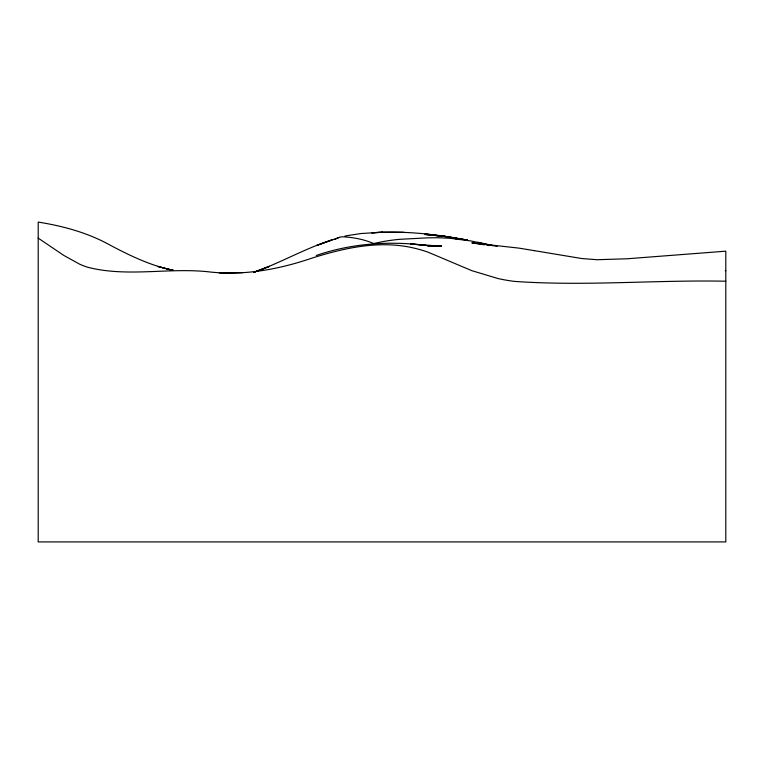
<?xml version="1.0" encoding="UTF-8"?>
<svg xmlns="http://www.w3.org/2000/svg" width="764" height="764" viewBox="0 0 764 764"><rect width="100%" height="100%" fill="white"/><g stroke="black" fill="none" stroke-linecap="round" stroke-linejoin="round"><path stroke-width="1.15" d="M334.766 239.428L339.397 237.346M253.619 272.337L269.52 266.34L253.552 272.423C280.312 262.969 304.998 248.434 332.092 239.858L316.563 245.531L339.617 237.279A289.174 68.712 90 0 1 342.167 236.764C352.796 237.251 363.798 239.275 373.644 243.515L382.124 241.739A195.202 194.915 -90 0 1 399.677 239.323L424.937 237.986A243.496 222.935 90 0 1 451.19 238.425L471.35 241.032L492.79 245.75M316.239 255.501C351.488 243.305 389.449 240.775 426.312 245.454L410.755 244.022L441.458 246.151L427.038 245.702M344.975 236.009L361.038 233.526L382.487 232.227L371.724 232.8C403.85 230.566 436.015 234.176 467.578 240.116M428.012 245.836L441.353 245.588L427.114 245.664M219.325 272.987L242.771 272.643M725.189 270.647L725.8 270.637M382.458 232.246L403.85 232.294M725.8 281.219C655.273 279.805 584.613 286.385 514.22 281.372A175.739 175.739 0 0 1 498.061 278.554L471.808 270.666L428.021 252.158A127.492 127.492 0 0 0 414.928 248.31C380.692 239.906 345.261 247.651 312.371 257.993C279.815 269.1 245.492 275.651 211.017 272.099C170.009 267.018 127.836 277.685 87.497 267.19A76.018 76.018 0 0 1 79.609 264.163L63.804 255.424L38.2 238.11M484.5 244.852L471.827 242.895L518.756 248.099L534.523 250.678M486.802 245.215L489.113 245.569M534.475 250.668L581.499 258.499L597.056 259.722L627.091 258.776L725.8 251.175L725.8 541.915L38.2 541.915L38.2 222.085C63.479 226.096 88.471 232.953 110.904 245.569C130.759 256.055 151.291 265.805 173.39 270.418L157.594 266.407L173.399 270.456M477.634 242.236L497.183 246.466M446.329 236.573L425.051 234.481L446.348 236.611L467.568 240.192L446.329 236.573L425.07 234.042L446.319 236.716L456.337 238.769L446.329 236.582"/></g></svg>
